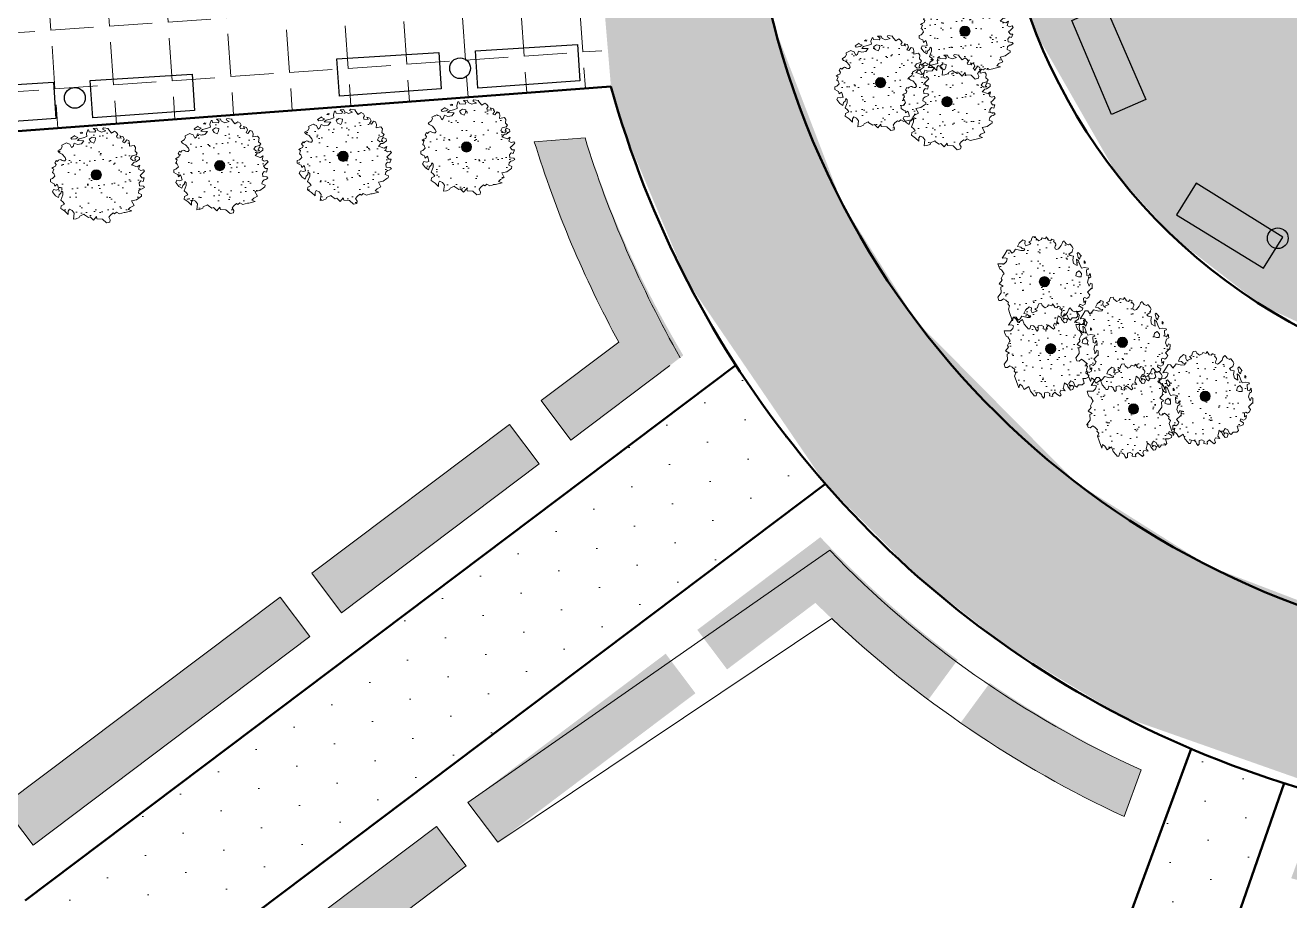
# Model space of a CAD drawing. Header units: millimetres. Extents: x -1763 to 200130, y 32327 to 185293.
# Drawn here: x 66075 to 91613, y 93435 to 111126 of the extents above; entities that cross this region are included whole.
import ezdxf

# ---------------------------------------------------------------- set-up
doc = ezdxf.new("R2010")
doc.units = ezdxf.units.MM
for name, color, linetype, lineweight in [('3', 7, 'Continuous', 9), ('5', 7, 'Continuous', 20), ('road', 7, 'Continuous', 50), ('trees', 7, 'Continuous', 20)]:
    doc.layers.add(name, color=color, linetype=linetype, lineweight=lineweight)
pattern_1 = [(4, (-124235629.9270571, -85020526.08981256), (-82.8323247474616, 1184.557431481028), [863.5999999999992, -323.8499999999997]), (94, (-124235629.9270571, -85020526.08981256), (-1184.557431481028, -82.83232474746154), [863.5999999999992, -323.8499999999997])]
pattern_2 = [(93.99999999999993, (-123843172.1854587, -85020526.08981256), (-819.5010654109351, 340.5390314124682), [0, -793.7499999999999])]

# ---------------------------------------------------------------- blocks, each defined once
blk = doc.blocks.new('K12-2')
at = {"linetype": 'Continuous'}
h = blk.add_hatch(dxfattribs=at)
h.set_pattern_fill('AR-SAND', scale=2, style=0)
h.set_pattern_definition([(37.50000000000001, (0, 0), (-3.200062591968091, 97.88264746586847), [0, -77.21600000000001, 0, -86.36, 0, -82.55]), (7.499999999999999, (0, 0), (89.90465662760053, 143.3650201136709), [0, -41.65600000000001, 0, -69.596, 0, -26.67]), (327.5, (-62.48399999999999, 0), (158.1984740482916, 0.2874369357091382), [0, -25.4, 0, -91.44, 0, -119.38]), (317.5, (-62.48399999999999, 0), (152.7112904944594, 44.58586465144325), [0, -12.7, 0, -59.944, 0, -68.58])])
h.paths.add_polyline_path([(106.7599999998965, 191.7999999996027), (104.3799999999938, 199.0479999999443), (110.6699999998018, 207.7104999998483), (104.7199999998157, 218.1399999999485), (93.32999999992532, 225.3874999996697), (78.19949999998423, 215.1344999997454), (60.00999999992199, 238.4689999998955), (63.40949999980869, 239.8829999997324), (37.22999999990861, 242.8884999999355), (32.80999999992854, 235.9944999998333), (48.95999999985361, 227.3319999999294), (26.8599999999424, 220.968499999799), (8.499999999912687, 228.3924999996962), (2.719999999953866, 240.4139999998734), (-15.98000000012692, 239.3529999999373), (-2.890000000206771, 229.8069999997097), (-7.310000000186828, 220.2609999999332), (-36.38000000001011, 222.2054999997417), (-39.44050000018433, 233.1659999999829), (-44.2000000000462, 231.7514999999694), (-50.49000000008347, 213.1899999999369), (-47.94000000015331, 197.6339999996489), (-67.32000000011107, 191.2699999998002), (-88.06000000004312, 186.4974999998594), (-97.58000000010905, 176.7749999999069), (-63.75000000002728, 176.4214999998294), (-76.33050000004188, 159.9809999997888), (-96.0500000001066, 157.5060000000085), (-113.7300000000341, 163.1634999998787), (-119.8504999999841, 146.3694999997606), (-127.8400000001075, 140.5359999998836), (-136.5100000000438, 159.0974999999162), (-147.3900000000886, 162.2789999996676), (-153.5100000000984, 165.9915000000183), (-160.4800000000064, 162.6329999999148), (-167.7900000001952, 158.9205000000222), (-178.1605000001055, 152.9104999999618), (-177.3100000000359, 149.7285000000339), (-175.4400000002079, 144.9554999999236), (-182.4100000001181, 133.1109999996406), (-191.5900000001336, 127.6315000000035), (-198.2199999999921, 123.5659999997515), (-192.1000000002114, 115.080499999749), (-186.3200000000233, 111.898499999821), (-175.4400000002079, 106.948999999986), (-161.1600000001108, 90.1549999998679), (-157.420500000173, 80.25550000002113), (-162.1800000000349, 73.00799999984154), (-168.9800000001468, 72.65499999994063), (-176.1200000000845, 74.4219999996858), (-181.5599999999922, 78.48849999981759), (-186.6600000000745, 79.19499999979598), (-194.9905000001327, 75.48299999962181), (-200.7700000001478, 69.6494999997376), (-206.3800000000829, 74.06849999960832), (-213.6900000000442, 61.87149999959366), (-206.5500000001066, 54.26999999963298), (-210.1205000001301, 44.37099999995553), (-219.9805000000213, 39.77450000002136), (-228.4799999999905, 34.29400000004536), (-219.3000000002048, 29.87499999971624), (-225.5905000001822, 12.90500000004249), (-218.6200000001027, 7.601999999678797), (-213.0100000001675, -5.833500000335321), (-225.4199999999856, -18.73750000004658), (-236.1300000000028, -22.09650000031979), (-236.3000000000302, -35.70850000005884), (-224.5700000000853, -42.77900000033696), (-216.4105000001673, -45.4310000000114), (-213.1800000001949, -58.15900000015974), (-201.279999999997, -48.25900000014372), (-199.7499999999945, -51.61799999996565), (-193.800000000012, -74.24500000025), (-204.680000000053, -78.3110000002125), (-220.3200000001288, -75.83599999998114), (-226.2705000000551, -87.32600000030654), (-210.9700000000904, -107.4785000000702), (-195.5000000000382, -117.2010000000228), (-190.7400000000071, -101.9980000000941), (-182.070000000067, -94.57400000019696), (-179.6900000001642, -82.37650000001304), (-172.2100000001792, -88.38700000024254), (-172.2100000001792, -103.4125000001077), (-183.090500000164, -130.2825000002485), (-170.8500000002004, -139.6509999999616), (-164.2200000001158, -150.2580000001253), (-181.2200000001667, -159.4505000002755), (-182.9200000001965, -172.3544999999866), (-162.3505000000021, -187.2040000002962), (-144.5000000001073, -203.2905000000974), (-144.6700000001347, -186.6735000003245), (-138.7200000001485, -176.951000000372), (-124.2700000000241, -183.3145000000513), (-113.9005000000016, -196.3960000002771), (-118.1500000000142, -227.685000000296), (-103.3605000000079, -225.564000000304), (-87.55050000013398, -219.7304999999687), (-85.0000000000382, -212.4825000000783), (-63.41000000020539, -202.2295000001614), (-60.01000000014926, -206.295500000124), (-40.63000000019201, -219.2000000000044), (-32.130499999992, -215.4880000002813), (-14.96000000019922, -232.9880000002086), (0.6799999998765998, -213.7200000001976), (3.399499999886757, -226.0940000001065), (32.29999999985013, -227.8620000001901), (53.20949999986625, -247.3070000000953), (70.20999999986088, -243.2410000001255), (72.24999999994178, -232.2815000002302), (64.25999999987833, -218.4930000003078), (72.92949999987472, -207.5330000002432), (86.86999999986436, -196.0430000003762), (93.84000000000017, -199.9315000002753), (104.0399999999427, -191.9765000002371), (119.8499999998166, -199.7545000003811), (143.479500000012, -194.2750000002924), (149.5999999999658, -193.3905000000814), (183.0899999999928, -184.905999999959), (165.0700000000143, -178.1880000003221), (175.0994999999893, -167.4050000001444), (194.4799999998868, -158.0360000002693), (181.3894999997974, -133.6410000003525), (206.7199999999065, -127.9845000003697), (225.9299999998366, -114.3730000003415), (232.3899999998976, -110.3065000002098), (233.4099999998215, -101.4680000002991), (217.2599999998965, -94.39750000001368), (219.9799999998504, -81.13950000006301), (228.8194999998741, -72.83100000040578), (237.1499999999287, -71.77000000001863), (248.7099999998463, -64.52250000029743), (242.9299999998875, -57.98200000026554), (222.5300000000061, -56.03700000028766), (220.6599999999526, -41.36450000033077), (228.9899999998416, -30.05100000018865), (240.7194999998428, -33.23350000027859), (247.0099999998202, -15.55550000011863), (235.1094999999078, -15.55550000011863), (225.24999999996, -3.005000000033772), (235.1094999999078, 5.3034999996235), (248.8799999998737, 19.445499999616), (242.7599999998638, 27.04700000003503), (228.9899999998416, 22.62749999999506), (218.2794999998805, 29.34449999975185), (224.5699999998579, 50.91099999981093), (210.7999999998356, 41.89599999972416), (203.9999999999533, 44.19399999960285), (183.9399999998932, 51.61849999967671), (181.8999999998159, 50.91099999981087), (194.6499999999105, 65.40699999959178), (203.8294999999853, 66.64449999971112), (222.8699999998317, 79.01849999961996), (222.0199999999313, 89.97849999968454), (206.5499999998792, 96.8724999997867), (200.9399999999478, 89.62499999961445), (198.2199999999939, 82.37749999989316), (204.5099999998019, 76.72049999973387), (188.699999999928, 74.24549999996087), (176.4599999999082, 84.67549999977197), (184.2799999999443, 97.75649999982852), (204.6799999998257, 103.2364999996353), (211.309999999914, 112.0750000000044), (200.0899999998183, 122.8584999998929), (202.4695000000065, 141.9499999997207), (194.8199999999379, 151.4959999999483), (170.3399999998983, 147.4299999999857), (171.8699999999007, 163.693499999681), (167.449999999917, 177.8354999996737), (157.2499999999782, 181.3709999996718), (145.3500000000094, 165.6379999999408), (135.6599999999162, 169.7034999997413), (143.9899999998051, 183.4924999998256), (138.039999999819, 196.0429999999178), (121.7194999999265, 200.8164999997462), (128.1799999999312, 190.0329999998576)])
h.paths.add_polyline_path([(-12.58000000007092, 163.8699999998572), (-28.22050000008675, 170.2339999997057), (-36.38000000001009, 183.8454999997339), (-21.42000000003463, 194.8054999997985), (-3.91000000013082, 191.7999999996028), (-5.440000000133297, 176.7749999999069)], flags=16)
h.paths.add_polyline_path([(26.14384128001319, 0, -1), (-26.14384128001319, 0, -1)], flags=16)
h = blk.add_hatch(color=256, dxfattribs=at)
edge = h.paths.add_edge_path()
edge.add_arc((0, 0), 26.14384128001319, 0, 360)
for p, q in [((-110.1600000001799, 203.6444999998785), (-131.2400000001635, 190.2095000000336)), ((-111.0100000000803, 199.7554999998101), (-111.0100000000803, 199.7554999998101)), ((-95.37000000000444, 192.8609999999899), (-111.0100000000803, 199.7554999998101)), ((-75.82000000002336, 221.144999999975), (-83.8100000000868, 215.1344999997455)), ((-83.8100000000868, 215.1344999997455), (-72.93000000004213, 214.0739999999787)), ((-72.93000000004213, 214.0739999999787), (-71.74050000003444, 220.0844999997571)), ((-47.9400000001533, 197.6339999996489), (-67.32000000011067, 191.2699999998003)), ((-44.2000000000462, 231.7514999999694), (-50.49000000008346, 213.1899999999368)), ((-50.49000000008346, 213.1899999999368), (-47.9400000001533, 197.6339999996489)), ((-39.44050000018433, 233.1659999999829), (-44.2000000000462, 231.7514999999694)), ((-36.38000000001011, 222.2054999997417), (-39.44050000018433, 233.1659999999829)), ((-7.310000000186847, 220.2609999999331), (-36.38000000001011, 222.2054999997417)), ((2.71999999995387, 240.4139999998733), (-15.98000000012689, 239.3529999999373)), ((-15.98000000012689, 239.3529999999373), (-2.890000000206783, 229.8069999997097)), ((-2.890000000206783, 229.8069999997097), (-7.310000000186847, 220.2609999999331)), ((8.499999999912689, 228.3924999996962), (2.71999999995387, 240.4139999998733)), ((26.85999999994237, 220.968499999799), (8.499999999912689, 228.3924999996962)), ((48.95999999985361, 227.3319999999294), (26.85999999994237, 220.968499999799)), ((37.22999999990861, 242.8884999999354), (32.80999999992855, 235.9944999998334)), ((32.80999999992855, 235.9944999998334), (48.95999999985361, 227.3319999999294)), ((63.40949999980876, 239.8829999997324), (37.22999999990861, 242.8884999999354)), ((60.009999999922, 238.4689999998955), (63.40949999980876, 239.8829999997324)), ((78.19949999998425, 215.1344999997455), (60.009999999922, 238.4689999998955)), ((93.32999999992535, 225.3874999996697), (78.19949999998425, 215.1344999997455)), ((104.7199999998156, 218.1399999999485), (93.32999999992535, 225.3874999996697)), ((104.3799999999937, 199.0479999999443), (110.6699999998018, 207.7104999998483)), ((106.7599999998965, 191.7999999996027), (104.3799999999937, 199.0479999999443)), ((110.6699999998018, 207.7104999998483), (104.7199999998156, 218.1399999999485)), ((138.039999999819, 196.0429999999178), (121.7194999999265, 200.8164999997462)), ((121.7194999999265, 200.8164999997462), (128.1799999999312, 190.0329999998576)), ((143.9899999998051, 183.4924999998257), (138.039999999819, 196.0429999999178)), ((-182.4100000001181, 133.1109999996406), (-191.5900000001329, 127.6315000000031)), ((-175.4400000002079, 144.9554999999236), (-182.4100000001181, 133.1109999996406)), ((-167.7900000001955, 158.920500000022), (-178.1605000001055, 152.9104999999618)), ((-178.1605000001055, 152.9104999999618), (-177.3100000000359, 149.7285000000338)), ((-177.3100000000359, 149.7285000000338), (-175.4400000002079, 144.9554999999236)), ((-160.4800000000087, 162.6329999999143), (-167.7900000001955, 158.920500000022)), ((-153.5100000000984, 165.9915000000183), (-160.4800000000087, 162.6329999999143)), ((-147.3900000000885, 162.2789999996676), (-153.5100000000984, 165.9915000000183)), ((-136.5100000000439, 159.0974999999162), (-147.3900000000885, 162.2789999996676)), ((-127.8400000001075, 140.5359999998836), (-136.5100000000439, 159.0974999999162)), ((-131.2400000001635, 190.2095000000336), (-125.8000000000266, 183.4924999998257)), ((-119.8504999999841, 146.3694999997606), (-127.8400000001075, 140.5359999998836)), ((-125.8000000000266, 183.4924999998257), (-105.0600000000941, 186.4974999998594)), ((-113.7300000000341, 163.1634999998787), (-119.8504999999841, 146.3694999997606)), ((-96.05000000010659, 157.5060000000085), (-113.7300000000341, 163.1634999998787)), ((-105.0600000000941, 186.4974999998594), (-95.37000000000444, 192.8609999999899)), ((-88.06000000004315, 186.4974999998594), (-97.58000000010907, 176.7749999999069)), ((-97.58000000010907, 176.7749999999069), (-63.75000000002728, 176.4214999998294)), ((-76.33050000004187, 159.9809999997888), (-96.05000000010659, 157.5060000000085)), ((-67.32000000011067, 191.2699999998003), (-88.06000000004315, 186.4974999998594)), ((-63.75000000002728, 176.4214999998294), (-76.33050000004187, 159.9809999997888)), ((-21.42000000003463, 194.8054999997985), (-36.38000000001011, 183.8454999997339)), ((-36.38000000001011, 183.8454999997339), (-28.22050000008676, 170.2339999997057)), ((-28.22050000008676, 170.2339999997057), (-12.58000000007087, 163.8699999998571)), ((-3.910000000130822, 191.7999999996027), (-21.42000000003463, 194.8054999997985)), ((-12.58000000007087, 163.8699999998571), (-5.440000000133296, 176.7749999999069)), ((-5.440000000133296, 176.7749999999069), (-3.910000000130822, 191.7999999996027)), ((128.1799999999312, 190.0329999998576), (106.7599999998965, 191.7999999996027)), ((135.6599999999162, 169.7034999997413), (143.9899999998051, 183.4924999998257)), ((145.3500000000095, 165.6379999999408), (135.6599999999162, 169.7034999997413)), ((157.2499999999782, 181.3709999996718), (145.3500000000095, 165.6379999999408)), ((167.4499999999171, 177.8354999996736), (157.2499999999782, 181.3709999996718)), ((171.8699999999008, 163.6934999996811), (167.4499999999171, 177.8354999996736)), ((170.3399999998983, 147.4299999999857), (171.8699999999008, 163.6934999996811)), ((194.8199999999379, 151.4959999999483), (170.3399999998983, 147.4299999999857)), ((202.4695000000065, 141.9499999997206), (194.8199999999379, 151.4959999999483)), ((200.0899999998182, 122.858499999893), (202.4695000000065, 141.9499999997206)), ((-206.3800000000829, 74.06849999960832), (-213.6900000000442, 61.87149999959365)), ((-200.7700000001478, 69.6494999997376), (-206.3800000000829, 74.06849999960832)), ((-194.9905000001327, 75.48299999962182), (-200.7700000001478, 69.6494999997376)), ((-191.5900000001329, 127.6315000000031), (-198.2199999999921, 123.5659999997515)), ((-198.2199999999921, 123.5659999997515), (-192.1000000002114, 115.080499999749)), ((-186.6600000000744, 79.19499999979598), (-194.9905000001327, 75.48299999962182)), ((-192.1000000002114, 115.080499999749), (-186.3200000000234, 111.8984999998211)), ((-181.5599999999922, 78.48849999981758), (-186.6600000000744, 79.19499999979598)), ((-186.3200000000234, 111.8984999998211), (-175.4400000002079, 106.948999999986)), ((-176.1200000000845, 74.4219999996858), (-181.5599999999922, 78.48849999981758)), ((-168.9800000001469, 72.65499999994063), (-176.1200000000845, 74.4219999996858)), ((-175.4400000002079, 106.948999999986), (-161.1600000001108, 90.15499999986787)), ((-162.1800000000349, 73.00799999984156), (-168.9800000001469, 72.65499999994063)), ((-157.420500000173, 80.25550000002113), (-162.1800000000349, 73.00799999984156)), ((-161.1600000001108, 90.15499999986787), (-157.420500000173, 80.25550000002113)), ((176.4599999999082, 84.675499999772), (184.2799999999443, 97.75649999982852)), ((188.699999999928, 74.24549999996088), (176.4599999999082, 84.675499999772)), ((181.8999999998159, 50.91099999981088), (194.6499999999105, 65.40699999959179)), ((184.2799999999443, 97.75649999982852), (204.6799999998257, 103.2364999996353)), ((204.5099999998019, 76.72049999973387), (188.699999999928, 74.24549999996088)), ((194.6499999999105, 65.40699999959179), (203.8294999999853, 66.64449999971112)), ((200.9399999999478, 89.62499999961437), (198.2199999999939, 82.37749999989319)), ((198.2199999999939, 82.37749999989319), (204.5099999998019, 76.72049999973387)), ((211.309999999914, 112.0750000000044), (200.0899999998182, 122.858499999893)), ((206.5499999998792, 96.87249999978667), (200.9399999999478, 89.62499999961437)), ((203.8294999999853, 66.64449999971112), (222.8699999998316, 79.01849999961996)), ((204.6799999998257, 103.2364999996353), (211.309999999914, 112.0750000000044)), ((222.0199999999313, 89.97849999968457), (206.5499999998792, 96.87249999978667)), ((222.8699999998316, 79.01849999961996), (222.0199999999313, 89.97849999968457)), ((-219.9805000000215, 39.77450000002136), (-228.4799999999905, 34.29400000004534)), ((-228.4799999999905, 34.29400000004534), (-219.3000000002048, 29.87499999971624)), ((-219.3000000002048, 29.87499999971624), (-225.5905000001821, 12.90500000004249)), ((-225.5905000001821, 12.90500000004249), (-218.6200000001027, 7.60199999967881)), ((-210.1205000001301, 44.37099999995553), (-219.9805000000215, 39.77450000002136)), ((-218.6200000001027, 7.60199999967881), (-213.0100000001676, -5.833500000335334)), ((-213.6900000000442, 61.87149999959365), (-206.5500000001066, 54.269999999633)), ((-206.5500000001066, 54.269999999633), (-210.1205000001301, 44.37099999995553)), ((6.28999999980806, 3.53599999970902), (0, 0)), ((0, 0), (2.039999999851716, -5.30350000008184)), ((5.099499999916588, -2.828000000139582), (7.989999999837892, 1.414500000006228)), ((183.9399999998932, 51.61849999967671), (181.8999999998159, 50.91099999981088)), ((203.9999999999527, 44.19399999960297), (183.9399999998932, 51.61849999967671)), ((210.7999999998356, 41.89599999972415), (203.9999999999527, 44.19399999960297)), ((224.5699999998578, 50.91099999981088), (210.7999999998356, 41.89599999972415)), ((218.2794999998805, 29.34449999975186), (224.5699999998578, 50.91099999981088)), ((228.9899999998415, 22.62749999999505), (218.2794999998805, 29.34449999975186)), ((225.24999999996, -3.00500000003376), (235.1094999999077, 5.303499999623455)), ((242.7599999998638, 27.04700000003504), (228.9899999998415, 22.62749999999505)), ((235.1094999999077, 5.303499999623455), (248.8799999998737, 19.445499999616)), ((248.8799999998737, 19.445499999616), (242.7599999998638, 27.04700000003504)), ((-236.1300000000028, -22.09650000031979), (-236.3000000000302, -35.70850000005885)), ((-236.3000000000302, -35.70850000005885), (-224.5700000000852, -42.77900000033696)), ((-225.4199999999855, -18.73750000004657), (-236.1300000000028, -22.09650000031979)), ((-213.0100000001676, -5.833500000335334), (-225.4199999999855, -18.73750000004657)), ((-224.5700000000852, -42.77900000033696), (-216.4105000001673, -45.43100000001141)), ((-216.4105000001673, -45.43100000001141), (-213.1800000001949, -58.15900000015972)), ((-213.1800000001949, -58.15900000015972), (-201.279999999997, -48.25900000014371)), ((-201.279999999997, -48.25900000014371), (-199.7499999999945, -51.61799999996583)), ((-199.7499999999945, -51.61799999996583), (-193.800000000012, -74.24500000025)), ((2.039999999851716, -5.30350000008184), (5.099499999916588, -2.828000000139582)), ((220.6599999999526, -41.36450000033074), (228.9899999998415, -30.05100000018865)), ((222.5300000000061, -56.03700000028766), (220.6599999999526, -41.36450000033074)), ((242.9299999998875, -57.98200000026554), (222.5300000000061, -56.03700000028766)), ((235.1094999999077, -15.55550000011863), (225.24999999996, -3.00500000003376)), ((228.9899999998415, -30.05100000018865), (240.7194999998428, -33.23350000027858)), ((247.0099999998201, -15.55550000011863), (235.1094999999077, -15.55550000011863)), ((237.1499999999287, -71.77000000001863), (248.7099999998463, -64.52250000029744)), ((240.7194999998428, -33.23350000027858), (247.0099999998201, -15.55550000011863)), ((248.7099999998463, -64.52250000029744), (242.9299999998875, -57.98200000026554)), ((-220.3200000001289, -75.83599999998114), (-226.2705000000551, -87.32600000030652)), ((-226.2705000000551, -87.32600000030652), (-210.9700000000903, -107.4785000000702)), ((-204.680000000053, -78.31100000021252), (-220.3200000001289, -75.83599999998114)), ((-210.9700000000903, -107.4785000000702), (-195.5000000000382, -117.2010000000228)), ((-193.800000000012, -74.24500000025), (-204.680000000053, -78.31100000021252)), ((-195.5000000000382, -117.2010000000228), (-190.7400000000071, -101.9980000000942)), ((-190.7400000000071, -101.9980000000942), (-182.070000000067, -94.57400000019697)), ((-172.2100000001792, -103.4125000001077), (-183.090500000164, -130.2825000002485)), ((-183.090500000164, -130.2825000002485), (-170.8500000002005, -139.6509999999616)), ((-182.070000000067, -94.57400000019697), (-179.6900000001642, -82.37650000001304)), ((-179.6900000001642, -82.37650000001304), (-172.2100000001792, -88.38700000024255)), ((-172.2100000001792, -88.38700000024255), (-172.2100000001792, -103.4125000001077)), ((181.3894999997974, -133.6410000003525), (206.7199999999066, -127.9845000003697)), ((206.7199999999066, -127.9845000003697), (225.9299999998366, -114.3730000003416)), ((217.2599999998965, -94.39750000001368), (219.9799999998504, -81.13950000006298)), ((233.4099999998216, -101.4680000002991), (217.2599999998965, -94.39750000001368)), ((219.9799999998504, -81.13950000006298), (228.8194999998741, -72.83100000040577)), ((225.9299999998366, -114.3730000003416), (232.3899999998976, -110.3065000002098)), ((228.8194999998741, -72.83100000040577), (237.1499999999287, -71.77000000001863)), ((232.3899999998976, -110.3065000002098), (233.4099999998216, -101.4680000002991)), ((-181.2200000001667, -159.4505000002755), (-182.9200000001965, -172.3544999999867)), ((-182.9200000001965, -172.3544999999867), (-162.3505000000023, -187.2040000002962)), ((-164.2200000001158, -150.2580000001253), (-181.2200000001667, -159.4505000002755)), ((-170.8500000002005, -139.6509999999616), (-164.2200000001158, -150.2580000001253)), ((-162.3505000000023, -187.2040000002962), (-144.5000000001073, -203.2905000000974)), ((-144.6700000001347, -186.6735000003246), (-138.7200000001485, -176.951000000372)), ((-144.5000000001073, -203.2905000000974), (-144.6700000001347, -186.6735000003246)), ((-138.7200000001485, -176.951000000372), (-124.2700000000241, -183.3145000000513)), ((-124.2700000000241, -183.3145000000513), (-113.9005000000016, -196.3960000002771)), ((93.84000000000015, -199.9315000002753), (104.0399999999427, -191.9765000002371)), ((104.0399999999427, -191.9765000002371), (119.8499999998166, -199.7545000003811)), ((119.8499999998166, -199.7545000003811), (143.4795000000122, -194.2750000002925)), ((143.4795000000122, -194.2750000002925), (149.5999999999658, -193.3905000000814)), ((149.5999999999658, -193.3905000000814), (183.0899999999929, -184.905999999959)), ((165.0700000000143, -178.1880000003221), (175.0994999999893, -167.4050000001444)), ((183.0899999999929, -184.905999999959), (165.0700000000143, -178.1880000003221)), ((175.0994999999893, -167.4050000001444), (194.4799999998868, -158.0360000002693)), ((194.4799999998868, -158.0360000002693), (181.3894999997974, -133.6410000003525)), ((-113.9005000000016, -196.3960000002771), (-118.1500000000142, -227.685000000296)), ((-118.1500000000142, -227.685000000296), (-103.360500000008, -225.5640000003041)), ((-103.360500000008, -225.5640000003041), (-87.55050000013398, -219.7304999999687)), ((-87.55050000013398, -219.7304999999687), (-85.0000000000382, -212.4825000000783)), ((-85.0000000000382, -212.4825000000783), (-63.4100000002054, -202.2295000001614)), ((-63.4100000002054, -202.2295000001614), (-60.01000000014938, -206.2955000001239)), ((-60.01000000014938, -206.2955000001239), (-40.63000000019201, -219.2000000000044)), ((-40.63000000019201, -219.2000000000044), (-32.13049999999203, -215.4880000002813)), ((-32.13049999999203, -215.4880000002813), (-14.96000000019922, -232.9880000002086)), ((-14.96000000019922, -232.9880000002086), (0.6799999998765998, -213.7200000001976)), ((0.6799999998765998, -213.7200000001976), (3.399499999886757, -226.0940000001065)), ((3.399499999886757, -226.0940000001065), (32.29999999985012, -227.8620000001902)), ((32.29999999985012, -227.8620000001902), (53.20949999986624, -247.3070000000953)), ((53.20949999986624, -247.3070000000953), (70.20999999986088, -243.2410000001255)), ((64.25999999987835, -218.4930000003078), (72.92949999987468, -207.5330000002432)), ((72.24999999994179, -232.2815000002302), (64.25999999987835, -218.4930000003078)), ((70.20999999986088, -243.2410000001255), (72.24999999994179, -232.2815000002302)), ((72.92949999987468, -207.5330000002432), (86.86999999986438, -196.0430000003762)), ((86.86999999986438, -196.0430000003762), (93.84000000000015, -199.9315000002753))]:
    blk.add_line(p, q, dxfattribs=at)
blk.add_circle((0, 0), 26.14384128001319, dxfattribs=at)

msp = doc.modelspace()

# ---------------------------------------------------------------- hatches: boundary and pattern name
at = {"layer": '3'}
h = msp.add_hatch(dxfattribs=at)
h.set_pattern_fill('ANGLE', color=256, scale=170, angle=4, style=0)
h.set_pattern_definition(pattern_1)
h.paths.add_polyline_path([(172157.1901664659, 167627.2256443724), (168957.3993282914, 166200.8923061192), (184377.6336582899, 127133.2680074945), (185212.6930864081, 124816.7940696701), (185946.6886788607, 122100.9932637215), (182980.1342523918, 121388.8162417077), (173560.0985183194, 119127.3600096591), (173793.5346827656, 118154.9878806807), (173933.5963813886, 117571.5646033175), (172863.9870395958, 117314.784822356), (172723.9253408536, 117898.2080997191), (172490.4891764075, 118870.5802286975), (169816.605619669, 118228.6643374935), (161051.3061679006, 116124.3898282535), (160988.2453389466, 116284.1563220806), (156524.8793263957, 115212.6416090876), (156141.9559573308, 116182.7894026153), (138154.8841752112, 109083.1802818663), (137822.9657187387, 108952.170002345), (139754.5434309244, 104058.59573856), (163217.7279632837, 113319.9171892591, -0.07526908443631862), (164676.6678509787, 113654.8907488585), (175830.5997801274, 114497.878628619, 0.4142135623753305), (178595.9801997989, 117715.4353312887), (178522.3440956846, 118689.7460086718), (184196.2686589062, 119093.3405470103), (184268.0089715198, 118144.1138940379, 0.4142135623731639), (187485.565674074, 115378.7334743626), (189371.2566752732, 115521.2495547719, 0.1599284258665613), (192252.7630060688, 116714.4915739298)], flags=16)
h.paths.add_polyline_path([(91333.1192414537, 165453.4505742602), (92468.07008660585, 166430.0386433713), (93298.98529015481, 166849.040029522), (94748.232611157, 167180.1994306259), (124601.9054179117, 169436.4696414657), (126275.3217975199, 169279.6452344172), (127633.4375143573, 168687.7241722085), (128547.778000176, 167952.3765507154), (129276.6165901497, 167005.6987243704), (130089.8102698177, 165120.299135752), (131321.1125828624, 162000.7579448409), (132032.5484893322, 160198.3138244338), (133200.2859028801, 158776.5157040656), (134149.5054050386, 158376.325970117), (135911.3724479005, 158504.1108136736), (137803.3663890585, 153710.6876475252), (136049.1374398619, 153018.2825690843), (135278.1394681036, 154971.6289612241), (131650.4961684644, 153539.7755851261), (132142.4446555823, 151476.2866256759), (122534.8128685057, 147684.0334344395), (120642.8097087666, 152477.3471651822), (120944.0989542529, 153696.511986617), (121722.8215534016, 156847.786380861), (122299.2495137081, 159424.631470535), (122254.6192156672, 161325.9022107348), (121634.3651861474, 163283.0096523501), (120688.6636015773, 164732.6607711837), (119265.8311432973, 166010.5455521941), (117595.1718702465, 166840.5648794249), (116720.7357083037, 167075.7423805296), (110545.755644612, 166869.8610938825), (105728.9639976174, 166505.8193368129), (99872.74815414846, 166063.2203494422), (94316.38521112502, 165643.2835373096)])
h.paths.add_polyline_path([(123132.445312269, 154042.2160381675), (122790.7439040095, 154794.9729471691), (123023.9358238652, 155860.3619816229), (123710.9702376723, 158640.5997178033), (124199.4499952346, 160617.3418258093), (124790.8429005668, 163010.5449017845), (125414.5732333958, 165140.2252527885), (126552.964244552, 165790.7442288212), (127547.8753791451, 165498.0278337114), (128374.4966621101, 164018.6122515686), (129110.3195711523, 162154.3829316013), (130381.7515336499, 158362.5339673124), (130133.7605747879, 157168.1947200075), (129048.9643171206, 155868.4606856667), (127290.0673448369, 155101.1337892376), (124157.8945954591, 153864.8114719652)], flags=16)
h.paths.add_polyline_path([(81583.35608144104, 166176.380511906), (82521.12598710507, 166025.2915889248), (83378.8143190816, 165873.5613189153), (84922.46973391622, 164968.9487976246), (85799.73235102743, 163986.1260200366), (86438.92282474041, 162658.4878202528), (88387.54106411338, 138553.349884063), (88830.04226924479, 135946.6876055337), (89521.76950690895, 134094.180603113), (92926.57430218905, 135438.0782354362), (91945.11718575656, 137924.6291573606), (119298.5050608888, 146406.7037720941), (122534.7798961923, 147684.1169684865), (120642.820224911, 152477.3205229528), (97125.15745060891, 143194.5263687037), (95492.28680534661, 142616.7469695918), (94091.04551821947, 142636.7070633657), (92982.21898945421, 143089.589922525), (92183.8814599216, 143776.8537944183), (91462.86707445979, 145138.1674144156), (91293.55929913372, 146544.648322694), (90156.37938927859, 162753.3015959896), (90504.61298115551, 164105.3337349556), (90991.7131126225, 165007.8785985932), (91333.1192414537, 165453.4505742602), (91900.59466408938, 165941.7446088754), (92468.07008660585, 166430.0386433713), (92883.52768838406, 166639.5393365063), (94023.60895060003, 167014.6197300144), (94551.46409657598, 167161.4098980315)])
h.paths.add_polyline_path([(97164.51061940938, 103696.4275711887), (99520.7184085697, 103941.034521278), (101376.01033324, 104497.545920264), (102138.4148365408, 102566.0688181631), (102159.7536405846, 100418.7947414555), (101513.6557084545, 99388.62033160403), (100294.6304716691, 98617.88199569657), (97105.51239543408, 98371.46619958803), (93259.23743534833, 98941.83540479094), (89979.77560076863, 100196.0599777065), (87305.89557688683, 101879.152562771), (87305.88551697135, 101879.1602877416), (84077.81553250551, 105138.3175866902), (82568.63483023643, 107535.5644091703), (81201.51149393618, 111104.7172584347), (80746.93560442328, 113642.402667854), (80659.69715016335, 115362.4308354445), (80767.68721598387, 117275.5435826965), (81067.14553879946, 119062.0566305704), (81633.96776030213, 121034.8198842965), (82220.02664120495, 122476.9634677321), (83076.20886683464, 124098.669699464), (83456.87895610929, 124704.8050169349), (84828.8114008531, 126514.4876362272), (86011.63238780946, 127744.780664634), (87287.20608708262, 128831.3368468769), (88372.70332702994, 129484.9729656242), (89400.13054041564, 129666.3929469176), (91069.20076038688, 129159.2235870883), (92190.60640239716, 127767.8667159751), (92953.01090558618, 125836.389613755), (91421.78254370391, 125096.4373717532), (89346.3707806617, 123560.4165126085), (88467.8781041205, 122646.3979108483), (87209.18362662196, 120864.7530253045), (86387.38737923652, 119094.677920524), (85751.30672513694, 116312.4236805104), (85707.88715575635, 114602.103894297), (85857.20030456036, 113238.7494635284), (86495.08877266943, 110955.4680531844), (88123.89782460034, 108107.1793369018), (89280.97028476745, 106834.9161484055), (91039.73310201615, 105468.4940342084), (93786.8775749132, 104204.9931548052), (95173.94160565734, 103870.4670970999)], flags=16)
edge = h.paths.add_edge_path(flags=16)
edge.add_arc((94702.98866001517, 114461.9596703686), 3000, 0, 360)
h.paths.add_polyline_path([(172157.1901664659, 167627.2256443724), (168957.3993282914, 166200.8923061192), (185212.6930864081, 124816.7940700166), (185946.6886788607, 122100.9932637215), (173560.0985182002, 119127.3600096591), (173933.5963813886, 117571.5646033175), (172863.9870395958, 117314.7848224714), (172490.4891764075, 118870.5802286975), (161051.3061677814, 116124.3898282535), (160988.2453389466, 116284.1563220806), (156524.8793262765, 115212.6416089721), (156141.955957219, 116182.7894030847), (137822.9657188579, 108952.1700021103), (139754.5434308052, 104058.5957390256), (160568.6941666603, 112274.2981049903), (162198.4723380804, 112917.5995084904), (163217.7279633954, 113319.9171893746), (163934.59133064, 113542.3105038442), (164676.6678509787, 113654.8907488585), (176785.9074892998, 114731.7569657005), (177879.6678019464, 115533.9279424623), (178604.5116386861, 117489.3471897356), (178522.3440956846, 118689.7460086718), (184196.2686589062, 119093.3405470103), (184425.7126818895, 117385.4295891486), (184804.0359216332, 116646.5992696583), (185304.058285363, 116095.0458723344), (187259.4775326326, 115370.2020355947), (188428.4111747295, 115449.9915145077), (191301.8490262851, 116071.2805060409), (192252.7630060688, 116714.4915739298)])
h.paths.add_polyline_path([(172157.1901664659, 167627.2256443724), (168957.3993282914, 166200.8923061192)], flags=17)
h.paths.add_polyline_path([(172157.1901664659, 167627.2256443724), (192252.7630060688, 116714.4915739298), (191301.8490262851, 116071.2805060409), (188428.4111747295, 115449.9915145077), (187259.4775326326, 115370.2020355947), (185304.058285363, 116095.0458723344), (184804.0359216332, 116646.5992696583), (184425.7126818895, 117385.4295891486), (184196.2686589062, 119093.3405470103), (178522.3440956846, 118689.7460086718), (178604.5116386861, 117489.3471897356), (177879.6678019464, 115533.9279424623), (176785.9074892998, 114731.7569657005), (164676.6678509787, 113654.8907488585), (163934.59133064, 113542.3105038442), (163217.7279633954, 113319.9171893746), (162198.4723380804, 112917.5995084904), (160568.6941666603, 112274.2981049903), (139754.5434308052, 104058.5957390256), (137822.9657188579, 108952.1700021103), (156141.955957219, 116182.7894030847), (156524.8793262765, 115212.6416089721), (160988.2453389466, 116284.1563220806), (161051.3061677814, 116124.3898282535), (172490.4891764075, 118870.5802286975), (172863.9870395958, 117314.7848224714), (173933.5963813886, 117571.5646033175), (173560.0985182002, 119127.3600096591), (185946.6886788607, 122100.9932637215), (185212.6930864081, 124816.7940700166), (168957.3993282914, 166200.8923061192)], flags=17)
h.paths.add_polyline_path([(139754.5434308052, 104058.5957390256), (137822.9657188579, 108952.1700021103)], flags=17)
h.paths.add_polyline_path([(89521.76950690895, 134094.180603113), (92926.57430218905, 135438.0782354362), (107943.6467725784, 97391.87655173987), (104642.2897930518, 96041.89865030348), (101772.2127985209, 95279.17375294492), (97659.69715016335, 94862.43083544448), (93639.62110998482, 95260.46604018286), (91561.00496980548, 95983.47791593894), (88249.05909754336, 97150.0753743574), (85925.82014522702, 98552.72737490013), (84128.7029402405, 99962.35954698548), (82234.95611914247, 101859.5658015199), (79450.5684935078, 105945.5505897738), (78188.07510850579, 108951.0397957154), (77903.59401638061, 109890.1014445089), (77777.88732624799, 111386.8737569526), (77472.00936992466, 112609.4449284263), (77455.91133826226, 113333.3354894519), (77327.12026061863, 114974.1548854597), (77313.43088071048, 117868.3136923462), (78007.11639731377, 121218.9524243101), (78526.31138689071, 122741.956528578), (79401.79128099978, 124695.9232998304), (80164.41346348822, 126051.0816502608), (81492.6821399033, 127957.821391359), (82850.11220926046, 129515.0548114441), (83745.43612246215, 130386.5451178961), (85442.89757409692, 131778.3506772928), (87666.35759203136, 133195.1781707592)])
edge = h.paths.add_edge_path()
edge.add_line((135924.4954091758, 158509.2550728694), (141294.8951581987, 160629.0795829371))
edge.add_line((141294.8951583132, 160629.0795829371), (160909.283875186, 171705.790188116))
edge.add_line((160909.2838751897, 171705.7901882343), (161910.1922802441, 172134.8339289669))
edge.add_line((161910.1922801286, 172134.833928965), (163920.8049154198, 172408.0993711939))
edge.add_line((163920.8049154207, 172408.0993713103), (169560.4308312126, 172834.3290026058))
edge.add_line((169560.4308312088, 172834.3290026076), (186937.4903121991, 174147.6461918335))
edge.add_line((186937.4903122038, 174147.6461917162), (188040.3615630306, 174108.8684142567))
edge.add_line((188040.3615630269, 174108.8684142567), (189493.1912312089, 173662.1374611976))
edge.add_line((189493.1912312061, 173662.1374611966), (190611.0941538829, 172921.0106245698))
edge.add_line((190611.0941538885, 172921.0106245689), (174721.5968708573, 171720.1198794162))
edge.add_line((174721.5968708545, 171720.1198794171), (174090.0401886823, 171603.4461556226))
edge.add_line((174090.0401886851, 171603.4461555071), (173063.2180176275, 171062.914402294))
edge.add_line((173063.2180176228, 171062.9144024104), (172405.463732711, 170321.4824347058))
edge.add_line((172405.463732712, 170321.4824347049), (171947.685012294, 168728.6513183024))
edge.add_line((171947.6850122958, 168728.6513183005), (172157.190166465, 167627.2256443715))
edge.add_line((172157.1901664659, 167627.2256443724), (168957.3993284078, 166200.8923061173))
edge.add_line((168957.3993282914, 166200.8923061192), (167984.8998811152, 168463.9227722771))
edge.add_line((167984.8998812288, 168463.9227722771), (166666.1146608442, 170948.9034747938))
edge.add_line((166666.114660725, 170948.9034747928), (155587.7734751441, 164660.7823632183))
edge.add_line((155587.773475267, 164660.7823632173), (154797.9653188325, 166052.2575070597))
edge.add_line((154797.9653188288, 166052.2575071789), (153841.326157379, 165509.2643996011))
edge.add_line((153841.3261573762, 165509.2643995993), (154631.1343138106, 164117.7892557569))
edge.add_line((154631.1343138143, 164117.7892556414), (144381.7103279792, 158300.1656361856))
edge.add_line((144381.7103279829, 158300.1656361856), (144455.7548426632, 158169.714841363))
edge.add_line((144455.7548427731, 158169.7148413621), (144463.1977003776, 158150.8581392225))
edge.add_line((144463.1977003813, 158150.8581392206), (140471.2442344101, 155885.005657861))
edge.add_line((140471.2442342937, 155885.0056578629), (140854.1676032403, 154914.857864216))
edge.add_line((140854.1676032394, 154914.857864216), (137803.3663890595, 153710.6876475262))
edge.add_line((137803.3663890585, 153710.6876475252), (135911.3117951695, 158504.0511867944))
edge = h.paths.add_edge_path()
edge.add_line((137822.9657188579, 108952.1700021103), (139754.5434309226, 104058.5957386754))
edge.add_line((139754.5434309244, 104058.59573856), (88076.80946768541, 83660.50760105718))
edge.add_line((88076.80946768075, 83660.50760105625), (87033.75368186086, 82967.89973038156))
edge.add_line((87033.75368186086, 82967.89973038062), (90414.6780269714, 92334.54294870421))
edge.add_line((90414.6780269742, 92334.54294870421), (90817.45874235034, 90833.05968618765))
edge.add_line((90817.45874235034, 90833.05968618765), (91316.80147226993, 90190.03508875426))
edge.add_line((91316.801472269, 90190.03508875519), (93414.67802697327, 89334.54294858873))
edge.add_line((93414.6780269742, 89334.54294870421), (96220.71336017083, 90222.92267794069))
edge.add_line((96220.71336016804, 90222.92267794162), (104102.7274479186, 93361.99893145729))
edge.add_line((104102.7274479195, 93361.99893134087), (104928.2655483615, 94168.91975079104))
edge.add_line((104928.2655482441, 94168.91975090653), (105047.734624872, 94755.54942078702))
edge.add_line((105047.7346248701, 94755.54942078888), (104625.7727048835, 96082.29101840407))
edge.add_line((104625.7727048844, 96082.29101840407), (107943.6467725802, 97391.87655174173))
edge.add_line((107943.6467725784, 97391.87655173987), (108813.7054879218, 95187.5568066705))
edge.add_line((108813.7054879218, 95187.55680655316), (134829.5831357129, 107770.6632766146))
edge.add_line((134829.5831357166, 107770.6632766165), (137822.954540424, 108952.198322))
h.paths.add_polyline_path([(40038.02868263423, 142103.1349348612), (38223.37914635986, 139797.804546494), (37637.86334013939, 138037.1273593716), (37515.86547172815, 136739.2476632483), (37811.6961896196, 134730.9467843249), (37811.69877334684, 134730.9382046349), (39758.57838376611, 131619.6562419161), (41298.30886498094, 130544.0197091773), (43792.6848769933, 129808.53367557), (46573.61815420538, 130018.7100566216), (47492.31234628707, 130459.2870734148), (49268.98034783453, 131681.5930230767), (50697.79878440499, 133599.9787799753), (50976.73184220493, 134227.5026521645), (51445.41363632679, 136739.2476632483), (51381.25340563804, 137682.4371927194), (51072.93928082287, 138986.3930366226), (49779.59145087004, 141259.1134591028), (48066.61141179502, 142709.9162901975)])
edge = h.paths.add_edge_path(flags=16)
edge.add_arc((44480.63955403119, 136739.2476632483), 2489.460637711498, 0, 360)
h.paths.add_polyline_path([(43733.22931484133, 121159.0411118902), (43071.20436574519, 129918.5753747113), (43792.6848769933, 129808.53367557), (45005.52383000404, 129794.2800956778), (46202.44378438592, 129990.6575727053), (46567.88341578096, 130094.5888248496), (47218.46333314478, 121486.4886527173), (46396.81537431479, 121520.3010851517), (44519.81057988107, 121342.564215485)])
h = msp.add_hatch(dxfattribs=at)
h.set_pattern_fill('ANGLE', color=256, scale=170, angle=4, style=0)
h.set_pattern_definition(pattern_1)
h.paths.add_polyline_path([(56368.37671212852, 112273.9352730103, -0.414211491671008), (57290.17071814835, 113346.4471242167), (60741.41423269361, 113617.3918023221, -0.4167757955997116), (61819.95379883051, 112693.1448973008, -0.4133594080153654), (60897.94472470134, 111623.53516284), (57446.70121004432, 111352.5904848464, -0.4159180169629901), (56368.37777779996, 112273.9211724363, -0.103243538519472), (55837.35364331305, 108222.3870180994), (77903.59401638061, 109890.1014445089, -0.09744143806718576), (77305.5446344018, 117803.147712443), (77300.69230571389, 117867.3509410098), (55234.45193288475, 116199.6365146004, -0.103243538544882)])
h.paths.add_polyline_path([(64737.82331594825, 113909.3231496625), (68695.42925926298, 114208.4296768978, -0.4140263069849185), (69767.8997715041, 113287.2737420946, -0.414400842568327), (68846.1546869278, 112214.1173027456), (64888.54874361306, 111915.0107756257, -0.4141035053640089), (63816.05823238194, 112836.4295500331, -0.4143236279388327)], flags=16)
h.paths.add_polyline_path([(72840.19796928018, 112473.5678688847), (76303.05161250383, 112745.4240163304, 0.4125090910132314), (77219.04002135247, 113817.4871826284, 0.4142135623758338), (76146.5211204961, 114739.2806558162), (72683.66747715324, 114467.4245083705, 0.4125090910069383), (71767.67906831205, 113395.3613420688, 0.4142135623602283)], flags=16)
at = {"layer": '3', "linetype": 'Continuous'}
h = msp.add_hatch(dxfattribs=at)
h.set_pattern_fill('DOTS', color=256, scale=500, angle=94, style=0)
h.set_pattern_definition(pattern_2)
h.paths.add_polyline_path([(54022.715751715, 105051.4802161604), (60203.63084546477, 100091.5538849756), (64793.07790163904, 93649.94184248894), (66074.81032696366, 93437.88437843323), (80429.3907443583, 104255.3816702664), (82234.95611914247, 101859.5658015199), (67666.4568618238, 90880.26719756797), (67548.73843473196, 89369.10709536076), (66804.6334521398, 88693.90835852548), (65909.70135170966, 89163.76080685109), (63410.13081470132, 91429.10948647186), (63939.59843279421, 92365.83476671949), (63780.04394651204, 93434.91547247395), (59299.22952100635, 99590.98981979862), (53320.68452244252, 104305.0369859673)])
h = msp.add_hatch(dxfattribs=at)
h.set_pattern_fill('DOTS', color=256, scale=500, angle=94, style=0)
h.set_pattern_definition(pattern_2)
h.paths.add_polyline_path([(71666.33983462304, 85650.66507675126), (76248.15951560438, 82916.76594428718), (82135.25144854188, 80962.49522159249), (83532.47651183605, 81383.70866661146), (84583.85457848758, 82861.89173832536), (89624.49979065359, 96502.80190510675), (91500.51386146992, 95809.56947204843), (84799.36060710251, 77675.02008268982), (82568.00422158837, 77737.89459078014), (82277.54039287567, 78984.50465577096), (80945.89924538136, 80161.74834775552), (75062.73571034521, 82385.1745108366), (70759.50812146068, 85077.86842605472), (66804.6334521398, 88693.90835852548), (67549.24788925052, 89368.54478118196)])
at = {"layer": 'trees', "linetype": 'Continuous'}
h = msp.add_hatch(dxfattribs=at)
h.set_pattern_fill('AR-SAND', color=256, scale=20, style=0)
h.set_pattern_definition([(37.50000000000001, (-124632192.6392172, -85138317.1616941), (-32.00062591968091, 978.8264746586848), [0, -772.1600000000002, 0, -863.6000000000001, 0, -825.5000000000001]), (7.499999999999999, (-124632192.6392172, -85138317.1616941), (899.0465662760054, 1433.650201136709), [0, -416.56, 0, -695.9599999999999, 0, -266.7]), (327.5, (-124632817.4792173, -85138317.1616941), (1581.984740482916, 2.874369357091382), [0, -254, 0, -914.4000000000001, 0, -1193.8]), (317.5, (-124632817.4792173, -85138317.1616941), (1527.112904944594, 445.8586465144325), [0, -127, 0, -599.4399999999999, 0, -685.8])])
h.paths.add_polyline_path([(51700.9794832468, 62523.34746294469), (52018.38750420511, 57533.43241878226), (53016.3705130592, 57596.91402299702), (52698.96249210089, 62586.82906715944)])
h.paths.add_polyline_path([(51650.1941999197, 63321.73387002945), (52648.17720878124, 63385.21547424421), (52318.88376891613, 68561.97907561436), (51320.90076006204, 68498.4974713996)])
h.paths.add_polyline_path([(57426.05549171567, 72444.95460269973), (57773.25809821486, 73382.74474449083), (65275.57923265547, 70605.12389295921), (64928.37662615627, 69667.33375093713)])
h.paths.add_polyline_path([(65678.60873968154, 69389.57166597247), (66025.81134606898, 70327.36180764437), (74278.5627021715, 67271.90552414209), (73931.36009567231, 66334.1153823547)])
h.paths.add_polyline_path([(59096.32535120845, 76731.71106569842), (64723.06620194763, 74648.49542693421), (65070.26880844682, 75586.28556872532), (59443.52795758843, 77669.50120748952)])
h.paths.add_polyline_path([(65473.2983154729, 74370.73334173486), (70513.27071122825, 72504.75984271616), (70860.47331772745, 73442.54998450354), (65820.5009219721, 75308.52348364517)])
h.paths.add_polyline_path([(71263.50282463431, 72226.9977575168), (76890.2436754927, 70143.78211863711), (77237.4462819919, 71081.5722605437), (71610.70543113351, 73164.78789930418)])
h.paths.add_polyline_path([(58965.66502254456, 82069.13577702269), (58363.8098974973, 82867.74106656387), (65587.37608423084, 88311.65733742341), (66189.2312092781, 87513.05204788223)])
h.paths.add_polyline_path([(59095.34132473916, 89179.08911832795), (55595.27632272989, 86541.32539867237), (54993.42119768262, 87339.93068833277), (58493.4861998111, 89977.69440787286)])
h.paths.add_polyline_path([(59734.2255564183, 89660.57321831957), (59132.37043149024, 90459.17850786075), (62326.79158978164, 92866.59900769591), (62928.6467147097, 92067.993718151)])
h.paths.add_polyline_path([(66232.23958227783, 94558.24861810356), (65630.4052169919, 95356.86955247074), (71220.75175731629, 99569.71010956913), (71822.58612272143, 98771.08917520195)])
h.paths.add_polyline_path([(72461.48286997527, 99252.55666749924), (71859.64850480855, 100051.1776017472), (75852.75317640603, 103060.3494283967), (76454.58754180372, 102261.7284937985)])
edge = h.paths.add_edge_path()
edge.add_line((77093.484289065, 102743.1959862113), (76491.64992378186, 103541.8169205766))
edge.add_line((76491.64992401004, 103541.8169203438), (78060.73226481769, 104724.2648553327))
edge.add_arc((97659.69715016335, 115362.4308354445), 22300, 197.194166987328, 208.4927661472469, ccw=False)
edge.add_line((76356.3184517473, 108770.3100817278), (77380.43634214345, 108847.7104975143))
edge.add_arc((97659.69715016335, 115362.4308354445), 21300, 197.8096351116509, 210.803870841837)
edge.add_line((79364.5882197246, 104454.6817907356), (77093.48428929783, 102743.1959859785))
edge = h.paths.add_edge_path()
edge.add_line((85556.07692913711, 97835.52644408867), (84965.16962726694, 97028.33770362288))
edge.add_arc((97659.69715016335, 115362.4308354445), 22300, 235.3012683280151, 245.0896574084476)
edge.add_line((88266.9474285096, 95137.0444938764), (88614.7519248072, 96078.267232351))
edge.add_arc((97659.69715016335, 115362.4308354445), 21300, 235.37205965524248, 244.8717848772909, ccw=False)
h.paths.add_polyline_path([(75617.76420257986, 94618.70358425751), (75015.94645965844, 95417.3370461911), (79008.97291190922, 98426.61267432943), (79610.790669851, 97627.9792236872)])
h.paths.add_polyline_path([(69388.64295201004, 89924.23361570016), (68786.8251940757, 90722.86706634238), (74377.06221365929, 94935.85293537378), (74978.87998521328, 94137.21949509159)])
edge = h.paths.add_edge_path()
edge.add_line((80249.6749022305, 98109.46332414076), (79647.8571191458, 98908.09675580729))
edge.add_line((79647.85714429617, 98908.09677478299), (82133.13157489337, 100781.0810544286))
edge.add_arc((97659.69715016335, 115362.4308354445), 21300, 223.2018318680493, 233.2198062633037)
edge.add_line((84906.39111311734, 98302.44299473614), (84314.41789754294, 97496.4429906793))
edge.add_arc((97659.69715016335, 115362.4308354445), 22300, 225.5128792476156, 233.2415319366222, ccw=False)
edge.add_line((82032.99626992643, 99453.43276515976), (80249.6749022333, 98109.46332414076))
edge = h.paths.add_edge_path()
edge.add_arc((97659.69715016335, 115362.4308354445), 22300, 254.3492737963772, 276.0587169528562)
edge.add_line((100013.4085938856, 93186.99301704764), (99907.8609955553, 94181.40726904385))
edge.add_arc((97659.69715016335, 115362.4308354445), 21300, 254.567141835596, 276.0587169528463, ccw=False)
edge.add_line((91991.5761687383, 94830.44592076913), (91643.77172133513, 93889.22331465874))
edge = h.paths.add_edge_path()
edge.add_line((104611.9887119234, 94173.8574517183), (104275.5208949633, 95115.92802202702))
edge.add_arc((97659.69715016335, 115362.4308354445), 21300.00000000276, 278.21066329989725, 288.0955167816305, ccw=False)
edge.add_line((100701.6169934571, 94280.76288285479), (100807.2357370323, 93285.67833786178))
edge.add_arc((97659.69715016335, 115362.4308354445), 22300.00000000238, 278.1141210730358, 288.16544611195)

# ---------------------------------------------------------------- linework, layer by layer
at = {"layer": '5', "linetype": 'Continuous', "lineweight": 30}
for points in [[(87886.08090409636, 111515.1929280944), (88708.47333995998, 109625.8234325312), (88014.23522788286, 109324.1037869118), (87209.92160651833, 111224.2082064711)], [(77273.78752367198, 110001.1548345909), (75218.31922575831, 109855.9085423574), (75165.38654331118, 110611.0240513906), (77224.9463133514, 110735.6465227902)], [(74475.75790823996, 109837.8470263667), (72420.28961032629, 109692.6007341333), (72367.3569278866, 110447.716243051), (74426.91669792682, 110572.3387145661)], [(69492.55068616569, 109402.1541188248), (67437.08238825202, 109256.9078265913), (67384.14970581234, 110012.0233356245), (69443.70947585255, 110136.6458070241)], [(66694.52107074112, 109238.8463104852), (64639.05277282745, 109093.6000183672), (64586.12009038031, 109848.7155272849), (66645.67986042798, 109973.3379988)], [(91472.93360419571, 106844.1525519118), (89726.0070958212, 107936.9902266897), (89324.908777304, 107295.0233740956), (91085.12649119645, 106218.4775986932)]]:
    msp.add_lwpolyline(points, close=True, dxfattribs=at)
for centre in [(74856.55469173193, 110257.2861703336), (67075.31785422564, 109658.2854545675), (91372.8790281415, 106821.5331605859)]:
    msp.add_circle(centre, 210, dxfattribs=at)
at = {"layer": 'road'}
for p, q in [((55837.35364331305, 108222.3870182149), (77903.59401638061, 109890.1014445089)), ((80429.3907443583, 104255.3816702664), (66074.81032708287, 93437.88437843323)), ((82234.95611914247, 101859.5658015199), (67666.45686170459, 90880.26719756797)), ((84404.24692542851, 82375.84049738944), (89624.49979065359, 96502.80190510675))]:
    msp.add_line(p, q, dxfattribs=at)
at = {"layer": 'road', "linetype": 'Continuous'}
msp.add_line((91500.5132374838, 95809.5677835606), (87033.75368186086, 82967.89973038062), dxfattribs=at)
for centre, radius, start, end in [((97659.69715016335, 115362.4308354445), 16999.99999999846, 126.1548114722159, 276.9260794323281), ((97164.51061940938, 115166.9677670114), 11470.54019578724, 111.5404454488249, 291.5404454488249)]:
    msp.add_arc(centre, radius, start, end, dxfattribs=at)
at = {"layer": 'road'}
msp.add_arc((97659.69715016335, 115362.4308354445), 20500, 195.4824320843846, 289.8652111621991, dxfattribs=at)
at = {"layer": 'trees'}
for p, q in [((76356.3184517473, 108770.3100817278), (77380.43634226173, 108847.7104975134)), ((78060.73226481676, 104724.2648553327), (76491.64992401004, 103541.8169203438)), ((79090.03662509471, 104247.7818993591), (77093.48428917676, 102743.1959860958)), ((75852.75317651778, 103060.3494281657), (71859.64850480855, 100051.1776017472)), ((76454.58754180372, 102261.7284937985), (72461.48287009448, 99252.55666738376)), ((82324.27199283242, 100517.8005229197), (75015.94645965844, 95417.3370461911)), ((71220.75175731629, 99569.71010945365), (65630.4052169919, 95356.86955247074)), ((82363.69813866913, 99138.6958790943), (75617.76421760023, 94618.70359554887)), ((71822.58612272143, 98771.08917520195), (66232.23958227783, 94558.24861810356)), ((74377.06222727895, 94935.85294573382), (68786.8251940757, 90722.86706634238)), ((74978.87998521328, 94137.21949509159), (69388.64295201004, 89924.23361570016))]:
    msp.add_line(p, q, dxfattribs=at)
at = {"layer": 'trees', "linetype": 'Continuous', "flags": 128}
for points in [[(77093.484289065, 102743.1959862113), (76491.64992377907, 103541.8169205748)], [(76454.58754168451, 102261.7284940295), (75852.75317640603, 103060.3494283967)], [(72461.48286997527, 99252.55666749924), (71859.64850469679, 100051.1776018627)], [(71822.58612260222, 98771.08917531744), (71220.75175731629, 99569.71010956913)], [(88266.9474285096, 95137.0444938764), (88614.75192492455, 96078.267232351)], [(66232.23958227783, 94558.24861810356), (65630.4052169919, 95356.86955247074)], [(75617.76420257986, 94618.70358425751), (75015.94645965844, 95417.3370461911)], [(74978.87997159362, 94137.21948484704), (74377.06221365929, 94935.85293537378)]]:
    msp.add_lwpolyline(points, dxfattribs=at)
at = {"layer": 'trees'}
for centre, radius, start, end in [((98683.81504090875, 115439.8312514648), 22300.00000032571, 197.1941669909565, 209.6483775956111), ((97659.69715016335, 115362.4308354445), 22300, 197.1941669909565, 208.4927661502859), ((96876.25550448895, 114460.5191361159), 20153.40235413762, 223.7751060205209, 245.7995020922832), ((97628.88005392253, 115302.8703861162), 22233.00061620574, 226.6384185575429, 245.0970362682087)]:
    msp.add_arc(centre, radius, start, end, dxfattribs=at)

# ---------------------------------------------------------------- block references
at = {"layer": 'trees', "xscale": 3.920000046491623, "yscale": 3.920000046491623, "zscale": 3.920000046491623}
for p in [(85053.50753914565, 111007.3859716766), (83350.95082636178, 109965.9557969533), (84691.39371246845, 109581.0034457333), (74987.48816904426, 108666.8571159951), (72494.59770140797, 108478.4503314383), (67508.8167661354, 108101.6367623322), (70001.70723377168, 108290.043546889)]:
    msp.add_blockref('K12-2', p, dxfattribs=at)
at = {"layer": 'trees', "xscale": 3.920000057513568, "yscale": 3.920000057513568, "zscale": 3.920000057513568, "rotation": 276.2431485922409}
for p in [(86658.39172427356, 105944.2601731978), (88233.23981364071, 104718.6839235462), (86785.22623859346, 104590.1275684126), (89906.09327953309, 103628.8276605308), (88458.39505414665, 103371.6450541504)]:
    msp.add_blockref('K12-2', p, dxfattribs=at)

doc.saveas('drawing.dxf')
